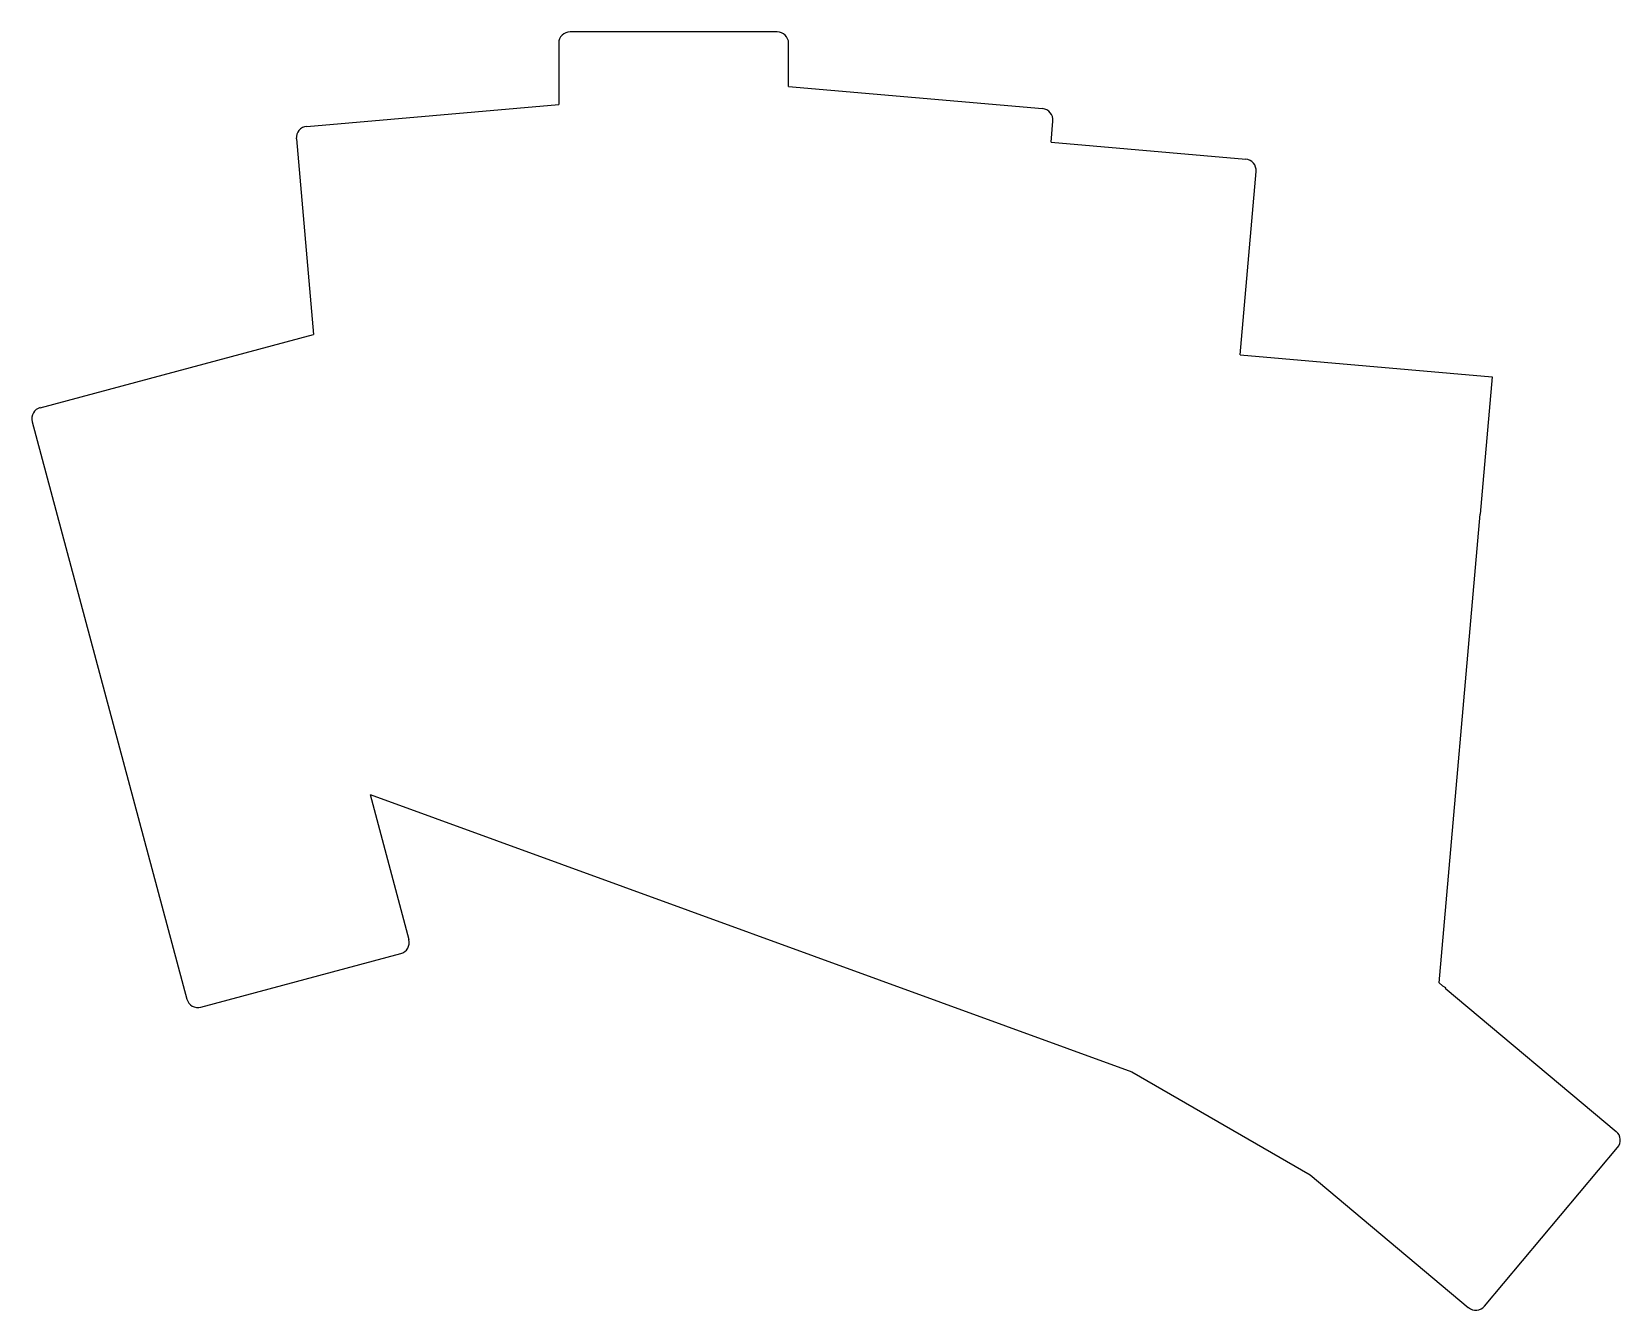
# Model space of a CAD drawing. Header units: millimetres. Extents: x -7 to 131, y -39 to 72.
import ezdxf

# ---------------------------------------------------------------- set-up
doc = ezdxf.new("R2010")
doc.units = ezdxf.units.MM

msp = doc.modelspace()

# ---------------------------------------------------------------- linework, layer by layer
for p, q in [((57.62, 72.29), (39.62, 72.29)), ((38.62, 71.29), (38.62, 65.98)), ((58.62, 67.54), (58.62, 71.29)), ((58.62, 67.54), (80.71, 65.61)), ((16.7, 64.06), (38.62, 65.98)), ((81.46, 62.7), (81.62, 64.53)), ((15.8, 62.98), (17.28, 45.96)), ((81.46, 62.7), (98.39, 61.22)), ((97.91, 44.2), (99.3, 60.14)), ((-6.48, 39.59), (17.28, 45.96)), ((97.91, 44.2), (119.82, 42.28)), ((119.82, 42.28), (118.95, 32.32)), ((-7.19, 38.37), (6.27, -11.86)), ((118.95, 32.32), (118.78, 30.32)), ((115.21, -10.45), (118.78, 30.32)), ((22.21, 5.93), (25.59, -6.68)), ((22.21, 5.93), (88.49, -18.2)), ((7.49, -12.57), (24.88, -7.91)), ((115.21, -10.45), (115.52, -10.71)), ((115.52, -10.71), (115.78, -10.86)), ((115.78, -10.86), (115.75, -10.9)), ((115.75, -10.9), (130.62, -23.38)), ((88.49, -18.2), (104.01, -27.15)), ((119.17, -38.57), (130.74, -24.78)), ((104.01, -27.15), (117.76, -38.7))]:
    msp.add_line(p, q)
for centre, start, end in [((39.62, 71.29), 90, 180), ((57.62, 71.29), 0, 90), ((80.62, 64.61), 355, 85), ((16.79, 63.07), 95, 185), ((98.3, 60.22), 355, 85), ((-6.22, 38.63), 105, 195), ((24.62, -6.94), 285, 15), ((7.24, -11.6), 195, 285), ((129.98, -24.14), 320, 50), ((118.41, -37.93), 230, 320)]:
    msp.add_arc(centre, 1, start, end)

doc.saveas('drawing.dxf')
